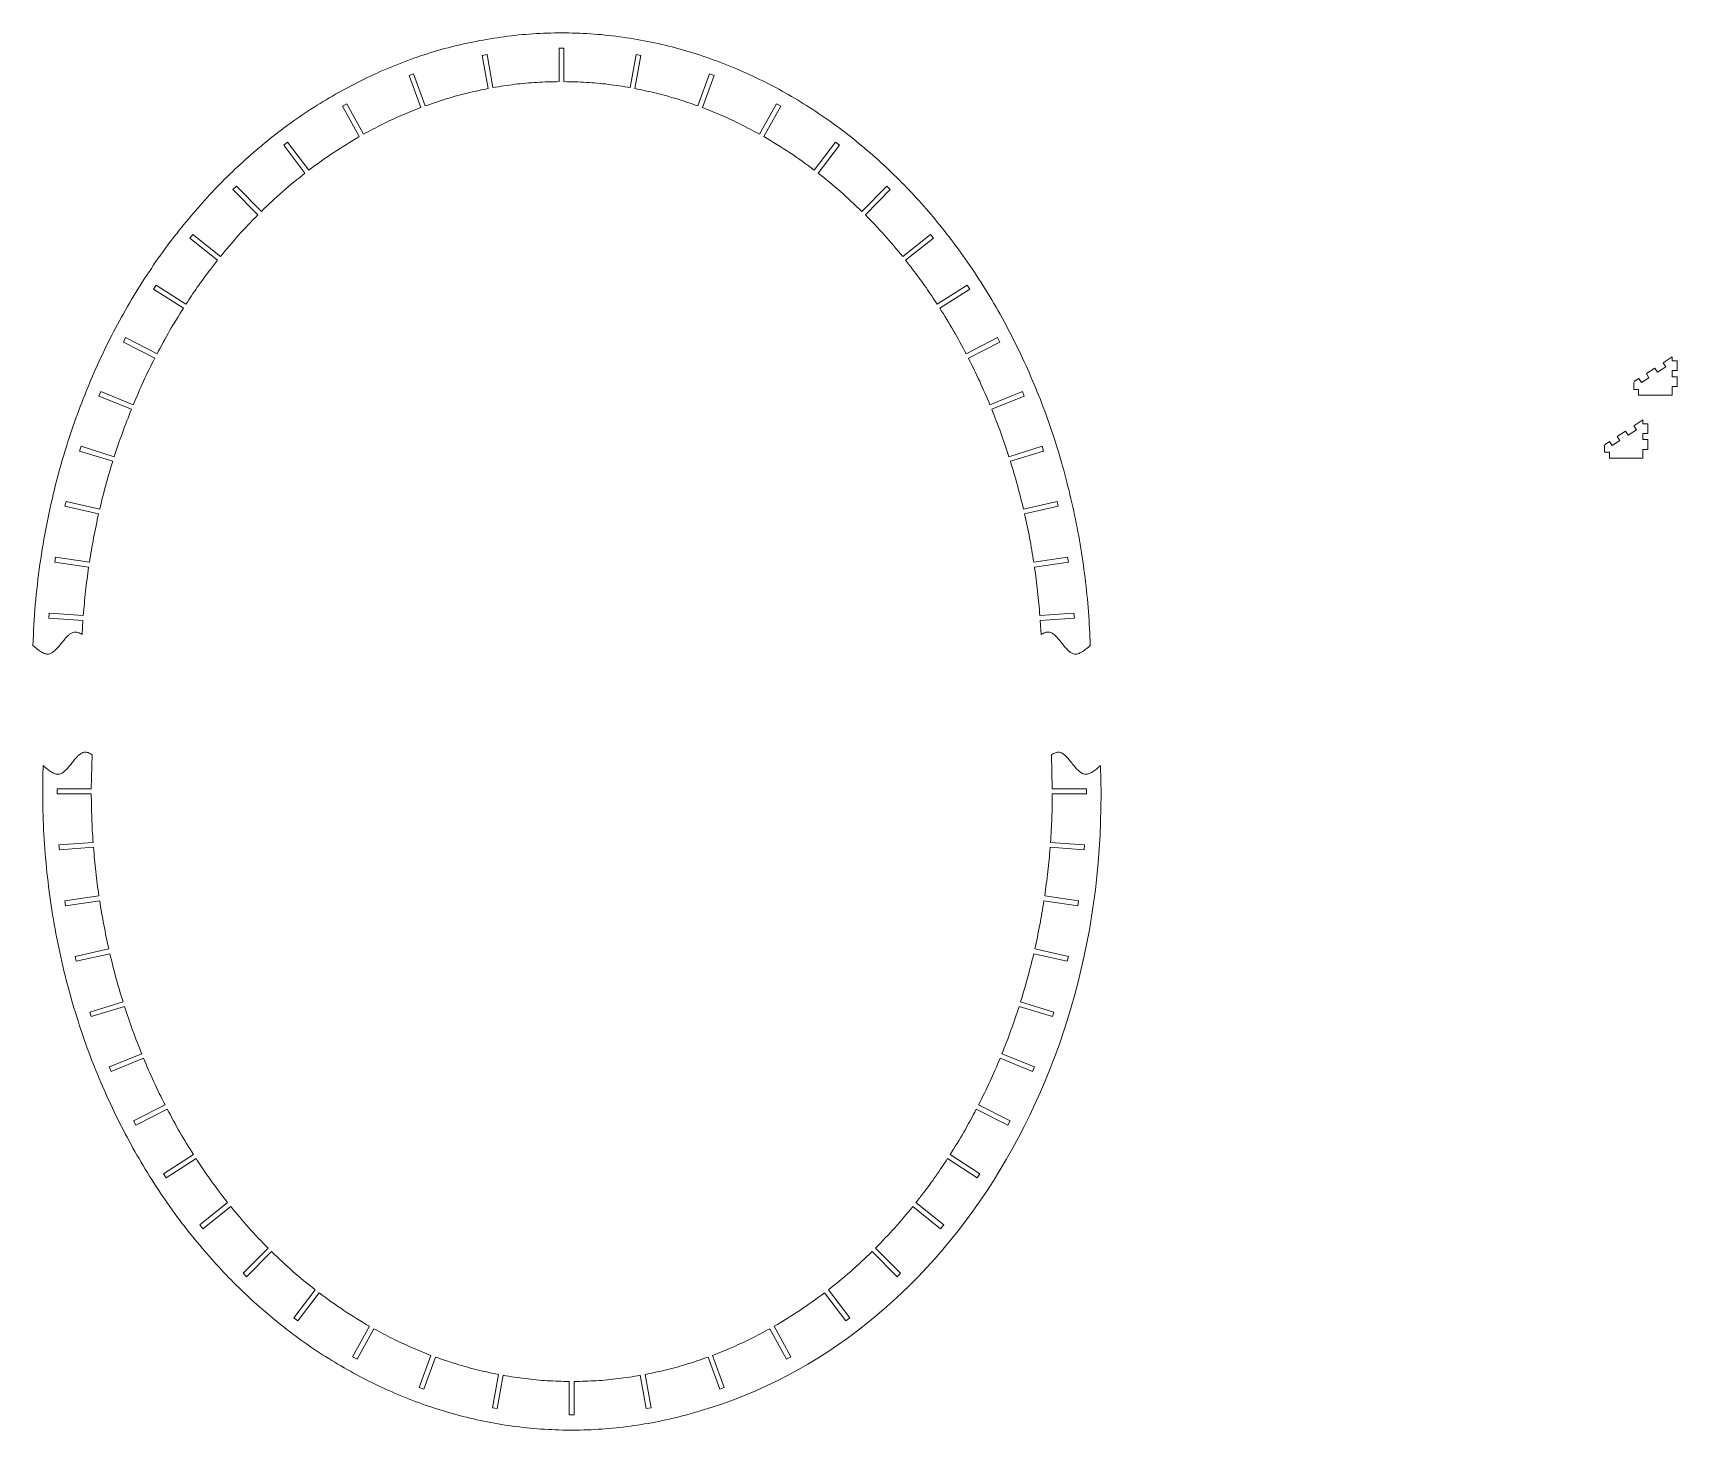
# Model space of a CAD drawing. Header units: millimetres. Extents: x -1576 to 2159, y -117 to 910.
# Drawn here: x -720 to 294, y 21 to 882 of the extents above; entities that cross this region are included whole.
import ezdxf

# ---------------------------------------------------------------- set-up
doc = ezdxf.new("R2010")
doc.units = ezdxf.units.MM

msp = doc.modelspace()

# ---------------------------------------------------------------- linework, layer by layer
at = {"color": 7, "linetype": 'Continuous', "lineweight": 15}
for p, q in [((-395.3, 873.1), (-392.3, 873.1)), ((-395.3, 852.4), (-395.3, 873.1)), ((-392.3, 873.1), (-392.3, 852.4)), ((-442.7, 868.6), (-439.7, 869.2)), ((-439, 848.2), (-442.7, 868.6)), ((-439.7, 869.2), (-436.1, 848.7)), ((-351.4, 848.7), (-347.8, 869.2)), ((-344.8, 868.6), (-348.5, 848.2)), ((-347.8, 869.2), (-344.8, 868.6)), ((-487.8, 856.2), (-485, 857.2)), ((-480.6, 836.4), (-487.8, 856.2)), ((-485, 857.2), (-477.8, 837.4)), ((-309.7, 837.4), (-302.5, 857.2)), ((-299.7, 856.2), (-306.9, 836.4)), ((-302.5, 857.2), (-299.7, 856.2)), ((-528.9, 837.2), (-526.2, 838.7)), ((-518.5, 818.5), (-528.9, 837.2)), ((-526.2, 838.7), (-515.9, 820)), ((-271.7, 820), (-261.3, 838.7)), ((-258.6, 837.2), (-269, 818.5)), ((-261.3, 838.7), (-258.6, 837.2)), ((-565.1, 813.3), (-562.7, 815.1)), ((-552, 796), (-565.1, 813.3)), ((-562.7, 815.1), (-549.6, 797.8)), ((-237.9, 797.8), (-224.8, 815.1)), ((-222.4, 813.3), (-235.5, 796)), ((-224.8, 815.1), (-222.4, 813.3)), ((-596.5, 785.8), (-594.3, 787.9)), ((-581.1, 770.2), (-596.5, 785.8)), ((-594.3, 787.9), (-578.9, 772.3)), ((-208.6, 772.3), (-193.2, 787.9)), ((-191.1, 785.8), (-206.4, 770.2)), ((-193.2, 787.9), (-191.1, 785.8)), ((-623.1, 755.9), (-621.2, 758.2)), ((-606, 742.2), (-623.1, 755.9)), ((-621.2, 758.2), (-604.1, 744.5)), ((-183.4, 744.5), (-166.3, 758.2)), ((-164.4, 755.9), (-181.6, 742.2)), ((-166.3, 758.2), (-164.4, 755.9)), ((-645.5, 724.4), (-643.8, 726.9)), ((-627, 712.6), (-645.5, 724.4)), ((-643.8, 726.9), (-625.4, 715.1)), ((-162.1, 715.1), (-143.7, 726.9)), ((-142.1, 724.4), (-160.5, 712.6)), ((-143.7, 726.9), (-142.1, 724.4)), ((-664, 691.8), (-662.6, 694.5)), ((-644.6, 681.9), (-664, 691.8)), ((-662.6, 694.5), (-643.2, 684.5)), ((-144.3, 684.5), (-124.9, 694.5)), ((-123.5, 691.8), (-142.9, 681.9)), ((-124.9, 694.5), (-123.5, 691.8)), ((291.2, 682.6), (285.5, 679)), ((291.2, 680.2), (291.2, 682.6)), ((294.2, 680.2), (291.2, 680.2)), ((294.2, 674.2), (294.2, 680.2)), ((270.5, 669.3), (268.3, 667.9)), ((272.1, 666.8), (270.5, 669.3)), ((272.1, 666.8), (276.8, 669.8)), ((280.4, 675.7), (275.2, 672.4)), ((276.8, 669.8), (275.2, 672.4)), ((282.1, 673.2), (280.4, 675.7)), ((282.1, 673.2), (287.2, 676.5)), ((287.2, 676.5), (285.5, 679)), ((294.2, 674.2), (291.2, 674.2)), ((291.2, 670.4), (291.2, 674.2)), ((294.2, 670.4), (291.2, 670.4)), ((294.2, 664.4), (294.2, 670.4)), ((-679.1, 658.5), (-677.9, 661.2)), ((-677.9, 661.2), (-657.9, 653.1)), ((-129.6, 653.1), (-109.6, 661.2)), ((-109.6, 661.2), (-108.4, 658.5)), ((267.4, 666.3), (267.4, 662.6)), ((270.4, 662.6), (267.4, 662.6)), ((270.4, 659), (270.4, 662.6)), ((291.2, 659), (291.2, 664.4)), ((294.2, 664.4), (291.2, 664.4)), ((-659, 650.4), (-679.1, 658.5)), ((-108.4, 658.5), (-128.5, 650.4)), ((291.2, 659), (270.4, 659)), ((273.1, 643.8), (267.5, 640.2)), ((269.1, 637.6), (267.5, 640.2)), ((273.1, 641.4), (273.1, 643.8)), ((276.1, 641.4), (273.1, 641.4)), ((276.1, 635.4), (276.1, 641.4)), ((252.4, 630.5), (250.3, 629.1)), ((254.1, 628), (252.4, 630.5)), ((254.1, 628), (258.8, 631)), ((262.4, 636.9), (257.2, 633.5)), ((258.8, 631), (257.2, 633.5)), ((264, 634.4), (262.4, 636.9)), ((264, 634.4), (269.1, 637.6)), ((276.1, 635.4), (273.1, 635.4)), ((273.1, 631.6), (273.1, 635.4)), ((276.1, 631.6), (273.1, 631.6)), ((276.1, 625.6), (276.1, 631.6)), ((-691, 624.6), (-690.1, 627.5)), ((-670.5, 618.3), (-691, 624.6)), ((-690.1, 627.5), (-669.6, 621.1)), ((-117.9, 621.1), (-97.4, 627.5)), ((-96.5, 624.6), (-117, 618.3)), ((-97.4, 627.5), (-96.5, 624.6)), ((249.4, 627.4), (249.4, 623.8)), ((252.4, 623.8), (249.4, 623.8)), ((252.4, 620.2), (252.4, 623.8)), ((273.1, 620.2), (252.4, 620.2)), ((276.1, 625.6), (273.1, 625.6)), ((273.1, 620.2), (273.1, 625.6)), ((-700, 590.5), (-699.3, 593.4)), ((-679.3, 585.8), (-700, 590.5)), ((-699.3, 593.4), (-678.6, 588.7)), ((-108.9, 588.7), (-88.2, 593.4)), ((-87.5, 590.5), (-108.3, 585.8)), ((-88.2, 593.4), (-87.5, 590.5)), ((-706.3, 556.1), (-705.8, 559.1)), ((-705.8, 559.1), (-684.9, 556)), ((-102.6, 556), (-81.7, 559.1)), ((-81.7, 559.1), (-81.2, 556.1)), ((-685.4, 553), (-706.3, 556.1)), ((-81.2, 556.1), (-102.1, 553)), ((-710, 521.6), (-709.7, 524.6)), ((-689, 520.1), (-710, 521.6)), ((-709.7, 524.6), (-688.7, 523.1)), ((-689, 520.1), (-689.5, 511.4)), ((-98.8, 523.1), (-77.8, 524.6)), ((-77.5, 521.6), (-98.6, 520.1)), ((-98, 511.4), (-98.6, 520.1)), ((-77.8, 524.6), (-77.5, 521.6)), ((-683.2, 437.3), (-683.8, 416.2)), ((-91.2, 416.2), (-91.7, 437.3)), ((-61.2, 421.7), (-61.4, 430.7)), ((-704.8, 416.2), (-683.8, 416.2)), ((-704.8, 413.2), (-704.8, 416.2)), ((-91.2, 416.2), (-70.1, 416.2)), ((-70.1, 416.2), (-70.1, 413.2)), ((-683.8, 413.2), (-704.8, 413.2)), ((-70.1, 413.2), (-91.2, 413.2)), ((-703.7, 381.7), (-682.7, 383.2)), ((-703.4, 378.7), (-703.7, 381.7)), ((-682.4, 380.2), (-703.4, 378.7)), ((-71.5, 378.7), (-92.5, 380.2)), ((-92.3, 383.2), (-71.2, 381.7)), ((-71.2, 381.7), (-71.5, 378.7)), ((-700, 347.2), (-679.1, 350.3)), ((-699.6, 344.2), (-700, 347.2)), ((-678.6, 347.3), (-699.6, 344.2)), ((-75.4, 344.2), (-96.3, 347.3)), ((-95.8, 350.3), (-74.9, 347.2)), ((-74.9, 347.2), (-75.4, 344.2)), ((-693.7, 312.8), (-673, 317.5)), ((-672.3, 314.6), (-693, 309.9)), ((-81.9, 309.9), (-102.6, 314.6)), ((-102, 317.5), (-81.2, 312.8)), ((-693, 309.9), (-693.7, 312.8)), ((-81.2, 312.8), (-81.9, 309.9)), ((-684.7, 278.6), (-664.2, 285)), ((-110.7, 285), (-90.2, 278.6)), ((-683.8, 275.8), (-684.7, 278.6)), ((-663.3, 282.1), (-683.8, 275.8)), ((-91.1, 275.8), (-111.6, 282.1)), ((-90.2, 278.6), (-91.1, 275.8)), ((-672.8, 244.8), (-652.7, 252.9)), ((-671.6, 242), (-672.8, 244.8)), ((-651.6, 250.1), (-671.6, 242)), ((-103.3, 242), (-123.3, 250.1)), ((-122.2, 252.9), (-102.2, 244.8)), ((-102.2, 244.8), (-103.3, 242)), ((-657.7, 211.5), (-638.3, 221.4)), ((-636.9, 218.7), (-656.3, 208.8)), ((-118.6, 208.8), (-138, 218.7)), ((-136.6, 221.4), (-117.2, 211.5)), ((-656.3, 208.8), (-657.7, 211.5)), ((-117.2, 211.5), (-118.6, 208.8)), ((-639.2, 178.9), (-620.7, 190.7)), ((-619.1, 188.2), (-637.5, 176.4)), ((-137.4, 176.4), (-155.8, 188.2)), ((-154.2, 190.7), (-135.8, 178.9)), ((-637.5, 176.4), (-639.2, 178.9)), ((-135.8, 178.9), (-137.4, 176.4)), ((-616.8, 147.4), (-599.7, 161.1)), ((-597.8, 158.7), (-614.9, 145)), ((-160, 145), (-177.1, 158.7)), ((-175.3, 161.1), (-158.1, 147.4)), ((-614.9, 145), (-616.8, 147.4)), ((-158.1, 147.4), (-160, 145)), ((-590.2, 117.5), (-574.8, 133.1)), ((-200.1, 133.1), (-184.8, 117.5)), ((-572.6, 130.9), (-588, 115.4)), ((-186.9, 115.4), (-202.3, 130.9)), ((-588, 115.4), (-590.2, 117.5)), ((-184.8, 117.5), (-186.9, 115.4)), ((-558.8, 90), (-545.7, 107.3)), ((-543.3, 105.5), (-556.4, 88.2)), ((-218.5, 88.2), (-231.6, 105.5)), ((-229.2, 107.3), (-216.1, 90)), ((-556.4, 88.2), (-558.8, 90)), ((-522.6, 66), (-512.2, 84.8)), ((-509.6, 83.3), (-519.9, 64.6)), ((-255, 64.6), (-265.4, 83.3)), ((-262.7, 84.8), (-252.3, 66)), ((-216.1, 90), (-218.5, 88.2)), ((-519.9, 64.6), (-522.6, 66)), ((-481.5, 47.1), (-474.3, 66.9)), ((-471.5, 65.8), (-478.7, 46)), ((-296.2, 46), (-303.4, 65.8)), ((-300.6, 66.9), (-293.4, 47.1)), ((-252.3, 66), (-255, 64.6)), ((-436.4, 34.6), (-432.7, 55.1)), ((-429.8, 54.6), (-433.4, 34.1)), ((-389, 30.2), (-389, 50.8)), ((-386, 50.8), (-386, 30.2)), ((-341.5, 34.1), (-345.2, 54.6)), ((-342.2, 55.1), (-338.5, 34.6)), ((-478.7, 46), (-481.5, 47.1)), ((-293.4, 47.1), (-296.2, 46)), ((-433.4, 34.1), (-436.4, 34.6)), ((-338.5, 34.6), (-341.5, 34.1)), ((-386, 30.2), (-389, 30.2))]:
    msp.add_line(p, q, dxfattribs=at)
for centre in [(269.4, 666.3), (251.4, 627.4)]:
    msp.add_arc(centre, 2, 122.6403, 180, dxfattribs=at)
msp.add_ellipse((-387.5, 414.6), major_axis=(-8.5, 392.9), ratio=0.83042, start_param=3.362514, end_param=4.712393, dxfattribs=at)
for points, knots in [([(-67.7, 504.7), (-68, 511.7), (-68.7, 525.6), (-70.8, 546.4), (-73.8, 567.1), (-77.8, 587.6), (-82.6, 607.8), (-88.3, 627.6), (-94.8, 646.9), (-102.2, 665.7), (-110.4, 684.2), (-119.5, 702.3), (-129.6, 720), (-140.4, 737), (-151.7, 752.8), (-163.1, 767.3), (-174.8, 780.7), (-187.1, 793.5), (-200.1, 805.7), (-213.7, 817.2), (-227.9, 827.9), (-242.5, 837.7), (-257.8, 846.8), (-273.6, 854.9), (-289.9, 862.1), (-306.5, 868.3), (-323.5, 873.4), (-340.7, 877.4), (-358.2, 880.3), (-375.9, 882.1), (-393.7, 882.6), (-411.5, 882.1), (-429.1, 880.3), (-446.6, 877.4), (-463.8, 873.5), (-480.8, 868.4), (-497.4, 862.2), (-513.7, 855), (-529.4, 846.9), (-544.7, 837.9), (-559.4, 828.1), (-573.6, 817.4), (-587.1, 805.9), (-600.1, 793.8), (-612.4, 781.1), (-624, 767.7), (-635.6, 753.2), (-646.9, 737.3), (-657.8, 720.3), (-667.8, 702.7), (-676.9, 684.7), (-685.1, 666.2), (-692.5, 647.3), (-699.6, 626.5), (-706, 603.9), (-711.5, 579.5), (-715.6, 554.8), (-718.6, 529.9), (-719.4, 513.1), (-719.8, 504.7)], [0, 0, 0, 0, 0.018938, 0.037996, 0.056994, 0.075922, 0.094808, 0.1136, 0.131905, 0.150192, 0.1686, 0.187043, 0.205489, 0.223896, 0.242166, 0.258291, 0.274269, 0.290533, 0.306645, 0.322823, 0.338848, 0.354985, 0.370977, 0.38724, 0.403379, 0.419496, 0.435508, 0.451557, 0.467555, 0.483796, 0.500002, 0.51609, 0.532212, 0.5482, 0.564241, 0.580341, 0.596548, 0.612555, 0.628684, 0.644679, 0.660819, 0.676898, 0.693131, 0.709109, 0.725238, 0.741253, 0.757417, 0.775795, 0.79425, 0.812557, 0.830905, 0.849266, 0.867676, 0.886162, 0.908901, 0.931645, 0.954368, 0.977128, 1, 1, 1, 1]), ([(-395.3, 852.4), (-399.8, 852.3), (-409, 852.1), (-422.6, 850.9), (-431.6, 849.4), (-436.1, 848.7)], [0, 0, 0, 0, 0.334972, 0.667858, 1, 1, 1, 1]), ([(-351.4, 848.7), (-355.9, 849.4), (-364.9, 850.9), (-378.5, 852.1), (-387.7, 852.3), (-392.3, 852.4)], [0, 0, 0, 0, 0.3312638, 0.6645555, 1, 1, 1, 1]), ([(-439, 848.2), (-443.4, 847.2), (-452.1, 845.4), (-465, 841.8), (-473.5, 838.9), (-477.8, 837.4)], [0, 0, 0, 0, 0.33128, 0.664341, 1, 1, 1, 1]), ([(-309.7, 837.4), (-314, 838.9), (-322.4, 841.8), (-335.4, 845.4), (-344.1, 847.2), (-348.5, 848.2)], [0, 0, 0, 0, 0.3346388, 0.6675555, 1, 1, 1, 1]), ([(-480.6, 836.4), (-484.6, 834.8), (-492.7, 831.6), (-504.4, 826.1), (-512.1, 822), (-515.9, 820)], [0, 0, 0, 0, 0.334207, 0.667168, 1, 1, 1, 1]), ([(-271.7, 820), (-275.5, 822), (-283.1, 826.1), (-294.8, 831.6), (-302.9, 834.8), (-306.9, 836.4)], [0, 0, 0, 0, 0.333195, 0.667318, 1, 1, 1, 1]), ([(-518.5, 818.5), (-523.8, 815.3), (-534.5, 808.9), (-544.6, 801.5), (-549.6, 797.8)], [0, 0, 0, 0, 0.497631, 1, 1, 1, 1]), ([(-237.9, 797.8), (-242.9, 801.5), (-253, 808.9), (-263.7, 815.3), (-269, 818.5)], [0, 0, 0, 0, 0.500529, 1, 1, 1, 1]), ([(-552, 796), (-556.6, 792.2), (-566, 784.7), (-574.6, 776.5), (-578.9, 772.3)], [0, 0, 0, 0, 0.500337, 1, 1, 1, 1]), ([(-208.6, 772.3), (-212.9, 776.5), (-221.6, 784.8), (-230.9, 792.2), (-235.5, 796)], [0, 0, 0, 0, 0.502372, 1, 1, 1, 1]), ([(-581.1, 770.2), (-585.1, 766.1), (-593.1, 757.8), (-600.4, 749), (-604.1, 744.5)], [0, 0, 0, 0, 0.498912, 1, 1, 1, 1]), ([(-183.4, 744.5), (-187.1, 749), (-194.4, 757.8), (-202.4, 766.1), (-206.4, 770.2)], [0, 0, 0, 0, 0.499442, 1, 1, 1, 1]), ([(-606, 742.2), (-607.6, 740), (-611.9, 734.6), (-618.5, 725.6), (-623.1, 718.6), (-625.4, 715.1)], [0, 0, 0, 0, 0.247737, 0.624037, 1, 1, 1, 1]), ([(-162.1, 715.1), (-164.4, 718.5), (-168.9, 725.4), (-175.5, 734.4), (-179.8, 739.9), (-181.6, 742.2)], [0, 0, 0, 0, 0.370246, 0.73946, 1, 1, 1, 1]), ([(-627, 712.6), (-629.9, 708), (-635.6, 698.8), (-640.7, 689.3), (-643.2, 684.5)], [0, 0, 0, 0, 0.500022, 1, 1, 1, 1]), ([(-144.3, 684.5), (-146.8, 689.3), (-151.9, 698.8), (-157.6, 708), (-160.5, 712.6)], [0, 0, 0, 0, 0.501829, 1, 1, 1, 1]), ([(-644.6, 681.9), (-647, 677.2), (-651.7, 667.7), (-655.8, 658), (-657.9, 653.1)], [0, 0, 0, 0, 0.499069, 1, 1, 1, 1]), ([(-129.6, 653.1), (-131.7, 658), (-135.8, 667.7), (-140.5, 677.1), (-142.9, 681.9)], [0, 0, 0, 0, 0.499043, 1, 1, 1, 1]), ([(-659, 650.4), (-660.9, 645.5), (-664.7, 635.9), (-668, 626.1), (-669.6, 621.1)], [0, 0, 0, 0, 0.49962, 1, 1, 1, 1]), ([(-117.9, 621.1), (-119.5, 626.1), (-122.8, 635.9), (-126.6, 645.5), (-128.5, 650.4)], [0, 0, 0, 0, 0.49982, 1, 1, 1, 1]), ([(-670.5, 618.3), (-672, 613.4), (-675, 603.6), (-677.4, 593.7), (-678.6, 588.7)], [0, 0, 0, 0, 0.500545, 1, 1, 1, 1]), ([(-108.9, 588.7), (-110.1, 593.7), (-112.6, 603.6), (-115.5, 613.4), (-117, 618.3)], [0, 0, 0, 0, 0.500485, 1, 1, 1, 1]), ([(-679.3, 585.8), (-680.3, 580.8), (-682.5, 571), (-684.1, 561), (-684.9, 556)], [0, 0, 0, 0, 0.499871, 1, 1, 1, 1]), ([(-102.6, 556), (-103.4, 561), (-105, 571), (-107.2, 580.9), (-108.3, 585.8)], [0, 0, 0, 0, 0.5012297, 1, 1, 1, 1]), ([(-685.4, 553), (-686.1, 548), (-687.4, 538.1), (-688.3, 528.1), (-688.7, 523.1)], [0, 0, 0, 0, 0.499181, 1, 1, 1, 1]), ([(-98.8, 523.1), (-99.2, 528.1), (-100.1, 538.1), (-101.4, 548), (-102.1, 553)], [0, 0, 0, 0, 0.499489, 1, 1, 1, 1]), ([(-689.5, 511.4), (-690.3, 511.9), (-691.8, 512.8), (-694.2, 513.1), (-696.1, 512.4), (-697.6, 511.3), (-699.2, 509.8), (-700.8, 507.8), (-702.7, 505.4), (-704.7, 503), (-706.9, 500.9), (-709, 499.5), (-711.2, 499.2), (-713.6, 500), (-716.5, 501.9), (-718.5, 503.6), (-719.8, 504.7)], [0, 0, 0, 0, 0.07423, 0.138643, 0.182791, 0.232404, 0.288171, 0.360004, 0.435075, 0.528969, 0.613977, 0.67188, 0.724647, 0.78984, 0.865431, 1, 1, 1, 1]), ([(-67.7, 504.7), (-68.5, 504), (-70.1, 502.6), (-72.4, 500.9), (-74.5, 499.8), (-76.3, 499.2), (-78.2, 499.5), (-79.8, 500.3), (-81.5, 501.7), (-83.2, 503.5), (-85.1, 505.8), (-87.1, 508.4), (-89.1, 510.7), (-91.1, 512.3), (-93.2, 513.1), (-95.7, 512.8), (-97.2, 511.9), (-98, 511.4)], [0, 0, 0, 0, 0.087198, 0.168232, 0.224983, 0.275489, 0.320187, 0.367925, 0.421293, 0.490956, 0.565231, 0.660355, 0.748581, 0.808997, 0.861443, 0.925818, 1, 1, 1, 1]), ([(-683.2, 437.3), (-684, 437.8), (-685.5, 438.7), (-687.9, 439), (-689.8, 438.3), (-691.3, 437.2), (-692.9, 435.7), (-694.5, 433.7), (-696.4, 431.3), (-698.4, 428.9), (-700.6, 426.8), (-702.7, 425.4), (-705, 425.1), (-707.3, 425.9), (-710.2, 427.8), (-712.2, 429.5), (-713.5, 430.7)], [0, 0, 0, 0, 0.07423, 0.138642, 0.18279, 0.232405, 0.28817, 0.360003, 0.435076, 0.528967, 0.613974, 0.67188, 0.724643, 0.789836, 0.86543, 1, 1, 1, 1]), ([(-61.4, 430.7), (-62.2, 429.9), (-63.8, 428.5), (-66.1, 426.8), (-68.2, 425.7), (-70.1, 425.2), (-71.9, 425.4), (-73.5, 426.2), (-75.2, 427.6), (-76.9, 429.4), (-78.8, 431.7), (-80.8, 434.3), (-82.9, 436.6), (-84.8, 438.2), (-86.9, 439), (-89.4, 438.7), (-90.9, 437.8), (-91.7, 437.3)], [0, 0, 0, 0, 0.087198, 0.168232, 0.224983, 0.275488, 0.320186, 0.367925, 0.421293, 0.490956, 0.56523, 0.660355, 0.748582, 0.808997, 0.861443, 0.925818, 1, 1, 1, 1]), ([(-713.5, 430.7), (-713.6, 425.3), (-713.9, 412.1), (-713.4, 391), (-711.6, 367.6), (-708.7, 344.3), (-704.6, 321.2), (-699.4, 298.2), (-693.2, 276.6), (-686.4, 256.3), (-679, 237.5), (-670.9, 219.2), (-661.8, 201.3), (-651.9, 183.8), (-641.2, 166.8), (-630, 151), (-618.5, 136.4), (-606.8, 123), (-594.6, 110.2), (-581.7, 98.1), (-568.2, 86.7), (-554.1, 75.9), (-539.4, 66), (-524.1, 56.9), (-508.4, 48.8), (-492.3, 41.6), (-475.9, 35.4), (-458.9, 30.2), (-441.7, 26.1), (-424.2, 23.1), (-406.5, 21.3), (-388.8, 20.6), (-371.2, 21.1), (-353.5, 22.8), (-335.9, 25.6), (-320.6, 29), (-311.3, 31.8), (-307.6, 32.8)], [0, 0, 0, 0, 0.024255, 0.059694, 0.095104, 0.130382, 0.165776, 0.20131, 0.236891, 0.267405, 0.297776, 0.32801, 0.358222, 0.388363, 0.418751, 0.449018, 0.475951, 0.502635, 0.52937, 0.555859, 0.58261, 0.609106, 0.636059, 0.662771, 0.689434, 0.715895, 0.74249, 0.768913, 0.795783, 0.82256, 0.849253, 0.875889, 0.902479, 0.929124, 0.95595, 0.982861, 1, 1, 1, 1]), ([(-683.8, 413.2), (-683.7, 408.2), (-683.6, 398.2), (-683, 388.2), (-682.7, 383.2)], [0, 0, 0, 0, 0.500884, 1, 1, 1, 1]), ([(-92.3, 383.2), (-91.9, 388.2), (-91.3, 398.2), (-91.2, 408.2), (-91.2, 413.2)], [0, 0, 0, 0, 0.499994, 1, 1, 1, 1]), ([(-682.4, 380.2), (-682, 375.2), (-681.1, 365.2), (-679.8, 355.2), (-679.1, 350.3)], [0, 0, 0, 0, 0.500183, 1, 1, 1, 1]), ([(-95.8, 350.3), (-95.2, 355.2), (-93.8, 365.2), (-92.9, 375.2), (-92.5, 380.2)], [0, 0, 0, 0, 0.500678, 1, 1, 1, 1]), ([(-678.6, 347.3), (-677.8, 342.3), (-676.2, 332.3), (-674, 322.4), (-673, 317.5)], [0, 0, 0, 0, 0.499642, 1, 1, 1, 1]), ([(-102, 317.5), (-100.9, 322.4), (-98.7, 332.3), (-97.1, 342.3), (-96.3, 347.3)], [0, 0, 0, 0, 0.499976, 1, 1, 1, 1]), ([(-672.3, 314.6), (-671.1, 309.6), (-668.7, 299.7), (-665.7, 289.9), (-664.2, 285)], [0, 0, 0, 0, 0.499057, 1, 1, 1, 1]), ([(-110.7, 285), (-109.2, 289.9), (-106.3, 299.7), (-103.8, 309.6), (-102.6, 314.6)], [0, 0, 0, 0, 0.499098, 1, 1, 1, 1]), ([(-663.3, 282.1), (-661.7, 277.2), (-658.4, 267.4), (-654.6, 257.7), (-652.7, 252.9)], [0, 0, 0, 0, 0.501557, 1, 1, 1, 1]), ([(-122.2, 252.9), (-120.3, 257.7), (-116.5, 267.4), (-113.2, 277.2), (-111.6, 282.1)], [0, 0, 0, 0, 0.499864, 1, 1, 1, 1]), ([(-651.6, 250.1), (-649.5, 245.3), (-645.4, 235.6), (-640.7, 226.1), (-638.3, 221.4)], [0, 0, 0, 0, 0.500838, 1, 1, 1, 1]), ([(-136.6, 221.4), (-134.2, 226.1), (-129.5, 235.6), (-125.4, 245.3), (-123.3, 250.1)], [0, 0, 0, 0, 0.500605, 1, 1, 1, 1]), ([(-636.9, 218.7), (-634.4, 214), (-629.3, 204.4), (-623.6, 195.3), (-620.7, 190.7)], [0, 0, 0, 0, 0.500037, 1, 1, 1, 1]), ([(-154.2, 190.7), (-151.3, 195.3), (-145.6, 204.4), (-140.5, 214), (-138, 218.7)], [0, 0, 0, 0, 0.498408, 1, 1, 1, 1]), ([(-619.1, 188.2), (-616.9, 184.8), (-612.5, 178.2), (-606, 169.2), (-601.6, 163.5), (-599.7, 161.1)], [0, 0, 0, 0, 0.358528, 0.71835, 1, 1, 1, 1]), ([(-175.3, 161.1), (-173.7, 163.1), (-169.5, 168.4), (-162.9, 177.4), (-158.2, 184.6), (-155.8, 188.2)], [0, 0, 0, 0, 0.227707, 0.613445, 1, 1, 1, 1]), ([(-597.8, 158.7), (-594.1, 154.3), (-586.8, 145.4), (-578.8, 137.2), (-574.8, 133.1)], [0, 0, 0, 0, 0.501877, 1, 1, 1, 1]), ([(-200.1, 133.1), (-196.1, 137.2), (-188.1, 145.5), (-180.8, 154.3), (-177.1, 158.7)], [0, 0, 0, 0, 0.500665, 1, 1, 1, 1]), ([(-572.6, 130.9), (-568.3, 126.8), (-559.7, 118.5), (-550.3, 111), (-545.7, 107.3)], [0, 0, 0, 0, 0.500685, 1, 1, 1, 1]), ([(-229.2, 107.3), (-224.6, 111), (-215.3, 118.5), (-206.6, 126.8), (-202.3, 130.9)], [0, 0, 0, 0, 0.498272, 1, 1, 1, 1]), ([(-543.3, 105.5), (-538.3, 101.8), (-528.2, 94.4), (-517.5, 88), (-512.2, 84.8)], [0, 0, 0, 0, 0.500105, 1, 1, 1, 1]), ([(-262.7, 84.8), (-257.4, 88), (-246.7, 94.4), (-236.6, 101.8), (-231.6, 105.5)], [0, 0, 0, 0, 0.500589, 1, 1, 1, 1]), ([(-509.6, 83.3), (-505.7, 81.3), (-498.1, 77.1), (-486.3, 71.7), (-478.3, 68.5), (-474.3, 66.9)], [0, 0, 0, 0, 0.335337, 0.668294, 1, 1, 1, 1]), ([(-300.6, 66.9), (-296.6, 68.5), (-288.6, 71.7), (-276.8, 77.1), (-269.2, 81.3), (-265.4, 83.3)], [0, 0, 0, 0, 0.331356, 0.664579, 1, 1, 1, 1]), ([(-471.5, 65.8), (-467.3, 64.4), (-458.8, 61.5), (-445.9, 57.9), (-437.1, 56), (-432.7, 55.1)], [0, 0, 0, 0, 0.332305, 0.665226, 1, 1, 1, 1]), ([(-342.2, 55.1), (-337.8, 56), (-329, 57.9), (-316.1, 61.4), (-307.6, 64.4), (-303.4, 65.8)], [0, 0, 0, 0, 0.334284, 0.667498, 1, 1, 1, 1]), ([(-429.8, 54.6), (-425.2, 53.8), (-416.2, 52.4), (-402.6, 51.1), (-393.5, 50.9), (-389, 50.8)], [0, 0, 0, 0, 0.335752, 0.668738, 1, 1, 1, 1]), ([(-386, 50.8), (-381.4, 50.9), (-372.3, 51.1), (-358.7, 52.4), (-349.7, 53.8), (-345.2, 54.6)], [0, 0, 0, 0, 0.33159, 0.664594, 1, 1, 1, 1])]:
    msp.add_open_spline(points, degree=3, knots=knots, dxfattribs=at)

doc.saveas('drawing.dxf')
